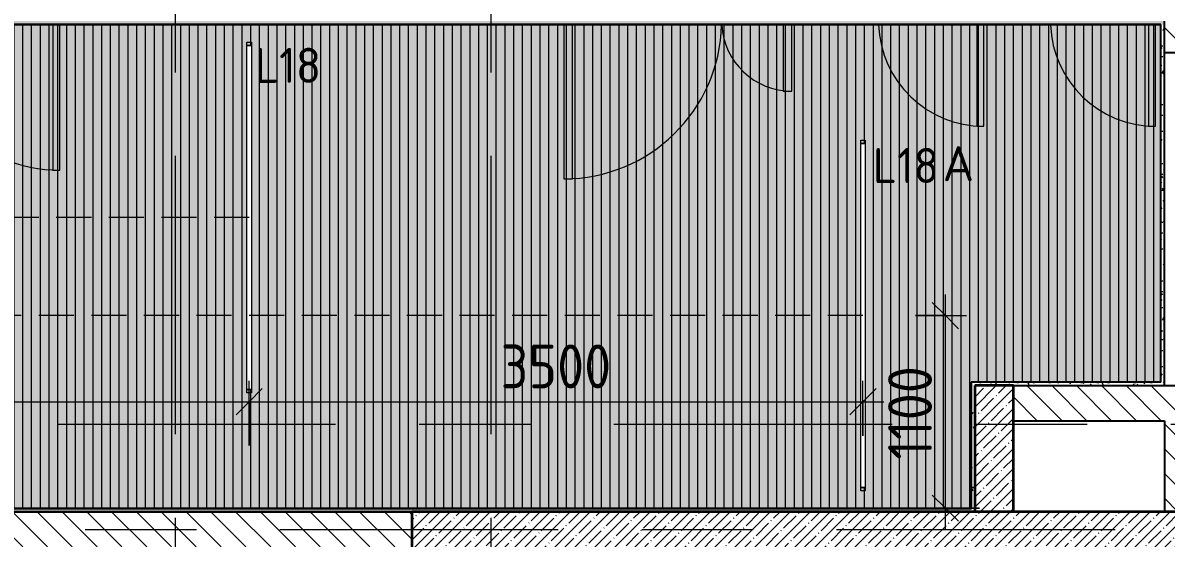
# Model space of a CAD drawing. Header units: millimetres. Extents: x 81425 to 274970, y -8553 to 29000.
# Drawn here: x 91990 to 98510, y 10450 to 13390 of the extents above; entities that cross this region are included whole.
import ezdxf

# ---------------------------------------------------------------- set-up
doc = ezdxf.new("R2010")
doc.units = ezdxf.units.MM
doc.linetypes.add('ADSK_Штрих_ш2 п1', pattern=[300, 200, -100])
doc.linetypes.add('Осевая', pattern=[3175, 635, -476.25, 1587.5, -476.25])
for name, color, linetype, lineweight in [('A-ANNO-DIMS', 7, 'Continuous', 9), ('A-ANNO-DIMS-100', 7, 'Continuous', 9), ('A-CLNG-PATT', 7, 'Continuous', 9), ('A-DETL-2', 7, 'ADSK_Штрих_ш2 п1', 9), ('A-DOOR', 7, 'Continuous', 9), ('A-DOOR-1', 7, 'Continuous', 13), ('E-LITE-EQPM-IDEN', 7, 'Continuous', 9), ('I-WALL', 7, 'Continuous', 9), ('Оси-2', 7, 'Осевая', 9)]:
    doc.layers.add(name, color=color, linetype=linetype, lineweight=lineweight)
doc.layers.add('A-CLNG-PATT-1', color=7, linetype='Continuous', lineweight=9, transparency=1)
for name, color, linetype, lineweight, true_color in [('A-WALL-1', 7, 'Continuous', 35, 0x3c3c3c), ('A-WALL-2', 7, 'Continuous', 25, 0x3c3c3c), ('A-WALL-FNSH-2', 7, 'Continuous', 13, 0x3c3c3c), ('E-LITE-EQPM-1', 1, 'Continuous', 9, 0xff0000), ('G-ANNO-TEXT-1', 1, 'Continuous', 9, 0xff0000)]:
    doc.layers.add(name, color=color, linetype=linetype, lineweight=lineweight, true_color=true_color)
doc.styles.add('GOST Common', font='GOST_Common.ttf', dxfattribs={"height": 200})
doc.styles.add('ISOCPEUR', font='isocpeur.ttf', dxfattribs={"width": 0.9, "height": 250})
doc.styles.add('ISOCPEUR_1', font='isocpeur.ttf', dxfattribs={"height": 200})
doc.dimstyles.new('ISO-2_5_0_9К_БОЛЬШОЙ_1', dxfattribs={"dimscale": 304.8, "dimtxt": 248.995294, "dimasz": 0.492126, "dimexe": 0.393701, "dimexo": 0.984252, "dimgap": 0, "dimtad": 1, "dimdec": 0, "dimrnd": 10, "dimzin": 0, "dimdsep": 46, "dimtxsty": 'ISOCPEUR', "dimblk1": 'OBLIQUE', "dimblk2": 'OBLIQUE', "dimsah": 1, "dimcen": 0.09, "dimdle": 0.393701, "dimazin": 0, "dimtfac": 1, "dimtdec": 4, "dimtix": 1, "dimtmove": 0, "dimatfit": 3, "dimfxl": 1, "dimtvp": 1, "dimtolj": 1, "dimtzin": 0, "dimarcsym": 2})
pattern_1 = [(135, (0, 0), (-70.71068, -70.71068), [])]
pattern_2 = [(45, (0, 0), (-57.024626, 57.024626), []), (45, (57.025, 0), (-57.024626, 57.024626), [100.806, -20.161, 3.353, -16.808])]
pattern_3 = [(0, (0, 0), (121.92, 30.48), [10.058, -81.382, 10.058, -81.382, -487.68]), (0, (0, 0), (121.92, 30.48), [-182.88, 10.058, -172.822, 10.058, -81.382, -213.36]), (0, (0, 0), (121.92, 30.48), [-457.2, 10.058, -50.902, 10.058, -142.342]), (120, (45.72, 15.24), (-87.356454, 90.345817), [10.058, -81.382, 10.058, -81.382, -487.68]), (120, (45.72, 15.24), (-87.356454, 90.345817), [-182.88, 10.058, -172.822, 10.058, -81.382, -213.36]), (120, (45.72, 15.24), (-87.356454, 90.345817), [-457.2, 10.058, -50.902, 10.058, -142.342]), (240, (60.96, 76.2), (-34.563546, -120.825817), [10.058, -81.382, 10.058, -81.382, -487.68]), (240, (60.96, 76.2), (-34.563546, -120.825817), [-182.88, 10.058, -172.822, 10.058, -81.382, -213.36]), (240, (60.96, 76.2), (-34.563546, -120.825817), [-457.2, 10.058, -50.902, 10.058, -142.342])]

# ---------------------------------------------------------------- blocks, each defined once
blk = doc.blocks.new('110_Дверь_СКБ_1Ст_Внутренняя1 - Д-8_п_ 950x2100h_охрана 2-32201800-План расстановки осветительного оборудования 1 этажа в осях 23-33')
at = {"layer": 'A-DOOR'}
blk.add_arc((-412.5, 110), 850, 1.42037, 90, dxfattribs=at)
at = {"layer": 'A-DOOR-1'}
for p, q in [((-412.5, 960), (-412.5, 131)), ((-372.5, 960), (-412.5, 960)), ((-372.5, 131), (-372.5, 960))]:
    blk.add_line(p, q, dxfattribs=at)
blk = doc.blocks.new('110_Дверь_СКБ_2Ст - Д-3а 1450x2100h_Лестничная клетка из коридора-32213611-План расстановки осветительного оборудования 1 этажа в осях 23-33')
at = {"layer": 'A-DOOR'}
for centre, radius, start, end in [((662.5, 100), 900, 90, 178.65854), ((-637.5, 100), 400, 3.02745, 90)]:
    blk.add_arc(centre, radius, start, end, dxfattribs=at)
at = {"layer": 'A-DOOR-1'}
for p, q in [((662.5, 1000), (612.5, 1000)), ((612.5, 1000), (612.5, 121)), ((662.5, 121), (662.5, 1000)), ((-637.5, 500), (-637.5, 121)), ((-587.5, 500), (-637.5, 500)), ((-587.5, 121), (-587.5, 500))]:
    blk.add_line(p, q, dxfattribs=at)
blk = doc.blocks.new('110_Дверь_СКБ_1Ст - д-18п 700x2100h_Технический шкаф ЭОМ и СС 2-32193184-План расстановки осветительного оборудования 1 этажа в осях 23-33')
at = {"layer": 'A-DOOR'}
blk.add_arc((-287.5, 60), 600, 2.01557, 90, dxfattribs=at)
at = {"layer": 'A-DOOR-1'}
for p, q in [((-287.5, 660), (-287.5, 81)), ((-247.5, 660), (-287.5, 660)), ((-247.5, 81), (-247.5, 660))]:
    blk.add_line(p, q, dxfattribs=at)
blk = doc.blocks.new('Downlight - Strip - 2000 мм-27655400-План расстановки осветительного оборудования 1 этажа в осях 23-33')
at = {"layer": 'E-LITE-EQPM-1'}
for p, q in [((-1000, -231.3), (-1000, -205.9)), ((-1000, -205.9), (-980.9, -205.9)), ((-980.9, -231.3), (-1000, -231.3)), ((-980.9, -231.3), (-980.9, -205.9)), ((-980.9, -205.9), (981, -205.9)), ((-980.9, -205.9), (-980.9, -231.3)), ((-980.9, -231.3), (-980.9, -205.9)), ((-980.9, -205.9), (981, -205.9)), ((981, -231.3), (-980.9, -231.3)), ((981, -231.3), (-980.9, -231.3)), ((981, -205.9), (981, -231.3)), ((981, -231.3), (981, -205.9)), ((981, -205.9), (1000, -205.9)), ((981, -205.9), (981, -231.3)), ((1000, -231.3), (981, -231.3)), ((1000, -205.9), (1000, -231.3))]:
    blk.add_line(p, q, dxfattribs=at)
blk = doc.blocks.new('DIMBLOCK137-План расстановки осветительного оборудования 1 этажа в осях 23-33')
at = {"layer": 'A-ANNO-DIMS-100'}
for p, q in [((97251, 10501), (97251, 11840)), ((97080.5, 11720), (97371, 11720)), ((97251, 11720), (97080.5, 11720)), ((97445, 10621), (97131, 10621)), ((97251, 10621), (97445, 10621))]:
    blk.add_line(p, q, dxfattribs=at)
at = {"layer": 'A-ANNO-DIMS-100', "lineweight": 20}
for p, q in [((97251, 11720), (97176, 11795)), ((97251, 11720), (97326, 11645)), ((97251, 10621), (97176, 10696)), ((97251, 10621), (97326, 10546))]:
    blk.add_line(p, q, dxfattribs=at)
at = {"layer": 'A-ANNO-DIMS-100', "color": 0, "insert": (96924.4, 10897.6), "char_height": 250, "width": 655.049, "attachment_point": 1, "rotation": 90, "line_spacing_factor": 1.149209, "style": 'ISOCPEUR'}
blk.add_mtext('1100', dxfattribs=at)
blk = doc.blocks.new('_Oblique')
at = {"color": 0, "linetype": 'ByBlock', "lineweight": -2}
blk.add_line((-0.5, -0.5), (0.5, 0.5), dxfattribs=at)
blk = doc.blocks.new('DIMBLOCK140-План расстановки осветительного оборудования 1 этажа в осях 23-33')
at = {"layer": 'A-ANNO-DIMS-100'}
for p, q in [((89780.5, 11034.1), (89780.5, 11348)), ((93280.5, 10979), (93280.5, 11348)), ((89780.5, 11228), (93280.5, 11228)), ((89780.5, 11228), (89780.5, 11034.1)), ((93280.5, 11228), (93280.5, 10979))]:
    blk.add_line(p, q, dxfattribs=at)
at = {"layer": 'A-ANNO-DIMS-100', "lineweight": 20}
for p, q in [((89780.5, 11228), (89855.5, 11303)), ((93280.5, 11228), (93355.5, 11303)), ((89780.5, 11228), (89705.5, 11153)), ((93280.5, 11228), (93205.5, 11153))]:
    blk.add_line(p, q, dxfattribs=at)
at = {"layer": 'A-ANNO-DIMS-100', "color": 0, "insert": (91214.5, 11554.7), "char_height": 250, "width": 758.478, "attachment_point": 1, "line_spacing_factor": 1.149209, "style": 'ISOCPEUR'}
blk.add_mtext('3500', dxfattribs=at)
blk = doc.blocks.new('DIMBLOCK141-План расстановки осветительного оборудования 1 этажа в осях 23-33')
at = {"layer": 'A-ANNO-DIMS-100'}
for p, q in [((93280.5, 10979), (93280.5, 11348)), ((96780.5, 11034.1), (96780.5, 11348)), ((93280.5, 11228), (96900.5, 11228)), ((93280.5, 11228), (93280.5, 10979)), ((96780.5, 11228), (96780.5, 11034.1))]:
    blk.add_line(p, q, dxfattribs=at)
at = {"layer": 'A-ANNO-DIMS-100', "lineweight": 20}
for p, q in [((93280.5, 11228), (93355.5, 11303)), ((96780.5, 11228), (96855.5, 11303)), ((93280.5, 11228), (93205.5, 11153)), ((96780.5, 11228), (96705.5, 11153))]:
    blk.add_line(p, q, dxfattribs=at)
at = {"layer": 'A-ANNO-DIMS-100', "color": 0, "insert": (94714.5, 11554.7), "char_height": 250, "width": 758.478, "attachment_point": 1, "line_spacing_factor": 1.149209, "style": 'ISOCPEUR'}
blk.add_mtext('3500', dxfattribs=at)

msp = doc.modelspace()

# ---------------------------------------------------------------- hatches: boundary and pattern name
at = {"layer": 'A-CLNG-PATT'}
h = msp.add_hatch(dxfattribs=at)
h.set_pattern_fill('FP_41', color=256, style=0, pattern_type=2)
h.set_pattern_definition([(270, (90240, 11044.947), (50, 3e-15), [])])
h.paths.add_polyline_path([(89250, 10500), (89250, 10621), (97398, 10621), (97398, 11341), (98479, 11341), (98479, 13379), (84970.7, 13378.6), (84970.7, 11570.5), (84991, 11570.5), (84991, 10621), (85480, 10621), (85480, 10500), (87510, 10500), (87510, 10600), (87560, 10600), (87560, 10500), (89161.6, 10500)])
h.paths.add_polyline_path([(89793.2, 10739), (89767.8, 10739), (89767.8, 12700.9), (89793.2, 12700.9), (89793.2, 10783.3)])
h.paths.add_polyline_path([(96793.2, 10739), (96767.8, 10739), (96767.8, 12700.9), (96793.2, 12700.9), (96793.2, 11287.6)])
h.paths.add_polyline_path([(86293.2, 11019), (86267.8, 11019), (86267.8, 12980.9), (86293.2, 12980.9), (86293.2, 11280.2)])
h.paths.add_polyline_path([(93267.8, 11298), (93267.8, 13259.9), (93293.2, 13259.9), (93293.2, 11298)])
at = {"layer": 'A-CLNG-PATT-1'}
h = msp.add_hatch(color=256, dxfattribs=at)
h.paths.add_polyline_path([(87560, 10500), (89250, 10500), (89250, 10621), (97398, 10621), (97398, 11341), (98479, 11341), (98479, 13379), (84970.7, 13378.6), (84970.7, 11570.5), (84991, 11570.5), (84991, 10621), (85480, 10621), (85480, 10500), (87510, 10500), (87510, 10600), (87560, 10600), (87560, 10548.8)])
h.paths.add_polyline_path([(89767.8, 10739), (89767.8, 12700.9), (89793.2, 12700.9), (89793.2, 10739)])
h.paths.add_polyline_path([(96767.8, 10739), (96767.8, 12700.9), (96793.2, 12700.9), (96793.2, 10739)])
h.paths.add_polyline_path([(86267.8, 11019), (86267.8, 12980.9), (86293.2, 12980.9), (86293.2, 11019)])
h.paths.add_polyline_path([(93293.2, 11298), (93267.8, 11298), (93267.8, 13259.9), (93293.2, 13259.9), (93293.2, 11829.3)])
at = {"layer": 'I-WALL'}
h = msp.add_hatch(dxfattribs=at)
h.set_pattern_fill('FP_38', color=256, style=0, pattern_type=2)
h.set_pattern_definition(pattern_3)
h.paths.add_polyline_path([(98481.8, 13380), (98500, 13380), (98500, 13400), (84970.7, 13400), (84970.7, 13380), (98480, 13380)])
h = msp.add_hatch(dxfattribs=at)
h.set_pattern_fill('FP_38', color=256, style=0, pattern_type=2)
h.set_pattern_definition(pattern_3)
h.paths.add_polyline_path([(98500, 11340), (98500, 13380), (98480, 13380), (98480, 11340)])
h = msp.add_hatch(dxfattribs=at)
h.set_pattern_fill('FP_3', color=256, style=0, pattern_type=2)
h.set_pattern_definition(pattern_1)
h.paths.add_polyline_path([(98500, 10600), (98700, 10600), (98700, 11320), (98500, 11320), (98500, 11120)])
h.paths.add_polyline_path([(98700, 13220), (98700, 13400), (98500, 13400), (98500, 13220)])
h = msp.add_hatch(dxfattribs=at)
h.set_pattern_fill('FP_38', color=256, style=0, pattern_type=2)
h.set_pattern_definition(pattern_3)
h.paths.add_polyline_path([(98500, 11320), (98500, 11340), (97399, 11340), (97399, 11320), (97816.1, 11320)])
h = msp.add_hatch(dxfattribs=at)
h.set_pattern_fill('FP_38', color=256, style=0, pattern_type=2)
h.set_pattern_definition(pattern_3)
h.paths.add_polyline_path([(97419, 10600), (97419, 11320), (97399, 11320), (97399, 10600)])
h = msp.add_hatch(dxfattribs=at)
h.set_pattern_fill('FP_1', color=256, style=0, pattern_type=2)
h.set_pattern_definition(pattern_2)
h.paths.add_polyline_path([(97639, 10600), (97639, 11320), (97419, 11320), (97419, 10600)])
h = msp.add_hatch(dxfattribs=at)
h.set_pattern_fill('FP_3', color=256, style=0, pattern_type=2)
h.set_pattern_definition(pattern_1)
h.paths.add_polyline_path([(98500, 11120), (98500, 11320), (97639, 11320), (97639, 11120), (97816.1, 11120)])
h = msp.add_hatch(dxfattribs=at)
h.set_pattern_fill('FP_38', color=256, style=0, pattern_type=2)
h.set_pattern_definition(pattern_3)
h.paths.add_polyline_path([(97399, 10600), (97398, 10620), (89359, 10620), (89359, 10600), (96484.6, 10600)])
h = msp.add_hatch(dxfattribs=at)
h.set_pattern_fill('FP_3', color=256, style=0, pattern_type=2)
h.set_pattern_definition(pattern_1)
h.paths.add_polyline_path([(107130, 10400), (107130, 10600), (101610, 10600), (101610, 10400), (105804.8, 10400)])
h.paths.add_polyline_path([(93821.7, 10400), (94210, 10400), (94210, 10600), (89610, 10600), (89610, 10400), (93156, 10400)])
h = msp.add_hatch(dxfattribs=at)
h.set_pattern_fill('FP_1', color=256, style=0, pattern_type=2)
h.set_pattern_definition(pattern_2)
h.paths.add_polyline_path([(101610, 10380), (101610, 10600), (94210, 10600), (94210, 10380), (100479, 10380)])

# ---------------------------------------------------------------- linework, layer by layer
at = {"layer": 'A-DETL-2'}
for p, q in [((93280.5, 12279), (86267.8, 12279)), ((96780.5, 11720), (89780.5, 11720))]:
    msp.add_line(p, q, dxfattribs=at)
at = {"layer": 'A-WALL-1'}
for p, q in [((97419, 11320), (97419, 10600)), ((97639, 11320), (97419, 11320)), ((97639, 10600), (97639, 11320)), ((101610, 10600), (94210, 10600)), ((94210, 10380), (94210, 10600))]:
    msp.add_line(p, q, dxfattribs=at)
at = {"layer": 'A-WALL-2'}
for p, q in [((98480, 13380), (84970.7, 13380)), ((98480, 11340), (98480, 13380)), ((98500, 11320), (98500, 13400)), ((98500, 13220), (98700, 13220)), ((98480, 11340), (97399, 11340)), ((97399, 10620), (97399, 11340)), ((97639, 11320), (100589, 11320)), ((97639, 11120), (98500, 11120)), ((98500, 11120), (98500, 10600)), ((89359, 10620), (97399, 10620)), ((89359, 10600), (97419, 10600)), ((94210, 10600), (89610, 10600)), ((97419, 10600), (97419, 10600))]:
    msp.add_line(p, q, dxfattribs=at)
at = {"layer": 'A-WALL-FNSH-2'}
for p, q in [((84970.7, 13379), (98479, 13379)), ((98479, 13379), (98479, 11340)), ((98480, 11341), (97398, 11341)), ((97398, 11341), (97398, 10621)), ((97398, 10621), (89359, 10621))]:
    msp.add_line(p, q, dxfattribs=at)
at = {"layer": 'Оси-2'}
for p, q in [((92860, 406.8), (92860, 19415.1)), ((94660, 406.8), (94660, 19415.1)), ((84724.5, 11100), (122788, 11100)), ((85994.5, 10500), (122788, 10500))]:
    msp.add_line(p, q, dxfattribs=at)

# ---------------------------------------------------------------- block references
at = {"layer": 'A-DOOR', "rotation": 180}
for name, p in [('110_Дверь_СКБ_1Ст_Внутренняя1 - Д-8_п_ 950x2100h_охрана 2-32201800-План расстановки осветительного оборудования 1 этажа в осях 23-33', (91787.5, 13510)), ('110_Дверь_СКБ_2Ст - Д-3а 1450x2100h_Лестничная клетка из коридора-32213611-План расстановки осветительного оборудования 1 этажа в осях 23-33', (95737.5, 13500)), ('110_Дверь_СКБ_1Ст - д-18п 700x2100h_Технический шкаф ЭОМ и СС 2-32193184-План расстановки осветительного оборудования 1 этажа в осях 23-33', (97182.5, 13460)), ('110_Дверь_СКБ_1Ст - д-18п 700x2100h_Технический шкаф ЭОМ и СС 2-32193184-План расстановки осветительного оборудования 1 этажа в осях 23-33', (98162.5, 13460))]:
    msp.add_blockref(name, p, dxfattribs=at)
at = {"layer": 'E-LITE-EQPM-1', "rotation": 89.9999999999999}
for p in [(93061.9, 12279), (96561.9, 11720)]:
    msp.add_blockref('Downlight - Strip - 2000 мм-27655400-План расстановки осветительного оборудования 1 этажа в осях 23-33', p, dxfattribs=at)

# ---------------------------------------------------------------- texts
at = {"layer": 'E-LITE-EQPM-IDEN', "char_height": 200, "width": 472.996, "attachment_point": 1, "style": 'GOST Common'}
for insert in [(93313.9, 13247.5), (96837.5, 12676.1)]:
    msp.add_mtext('L18', dxfattribs=dict(at, insert=insert))
at = {"layer": 'G-ANNO-TEXT-1', "insert": (97235, 12686.5), "char_height": 200, "width": 224.472, "attachment_point": 1, "style": 'ISOCPEUR_1'}
msp.add_mtext('\\fISOCPEUR|b0|i0|c204|p34|;А', dxfattribs=at)

# ---------------------------------------------------------------- dimensions: what is measured, and where the dimension line sits
at = {"layer": 'A-ANNO-DIMS'}
dim = msp.add_linear_dim(base=(97251, 11720), p1=(97145, 10621), p2=(96780.5, 11720), angle=90, dimstyle='ISO-2_5_0_9К_БОЛЬШОЙ_1', override={"dimpost": '<>', "dimfxl": 1157.859803}, dxfattribs=at)
dim.commit()
dim.dimension.update_dxf_attribs({"geometry": 'DIMBLOCK137-План расстановки осветительного оборудования 1 этажа в осях 23-33', "text_midpoint": (97126, 11170.5)})
for base, p1, p2, picture, middle in [((93280.5, 11228), (89780.5, 11334.1), (93280.5, 11279), 'DIMBLOCK140-План расстановки осветительного оборудования 1 этажа в осях 23-33', (91530.5, 11353)), ((96780.5, 11228), (93280.5, 11279), (96780.5, 11334.1), 'DIMBLOCK141-План расстановки осветительного оборудования 1 этажа в осях 23-33', (95030.5, 11353))]:
    dim = msp.add_linear_dim(base=base, p1=p1, p2=p2, dimstyle='ISO-2_5_0_9К_БОЛЬШОЙ_1', override={"dimpost": '<>', "dimfxl": 3500.433827}, dxfattribs=at)
    dim.commit()
    dim.dimension.update_dxf_attribs({"geometry": picture, "text_midpoint": middle})

doc.saveas('drawing.dxf')
